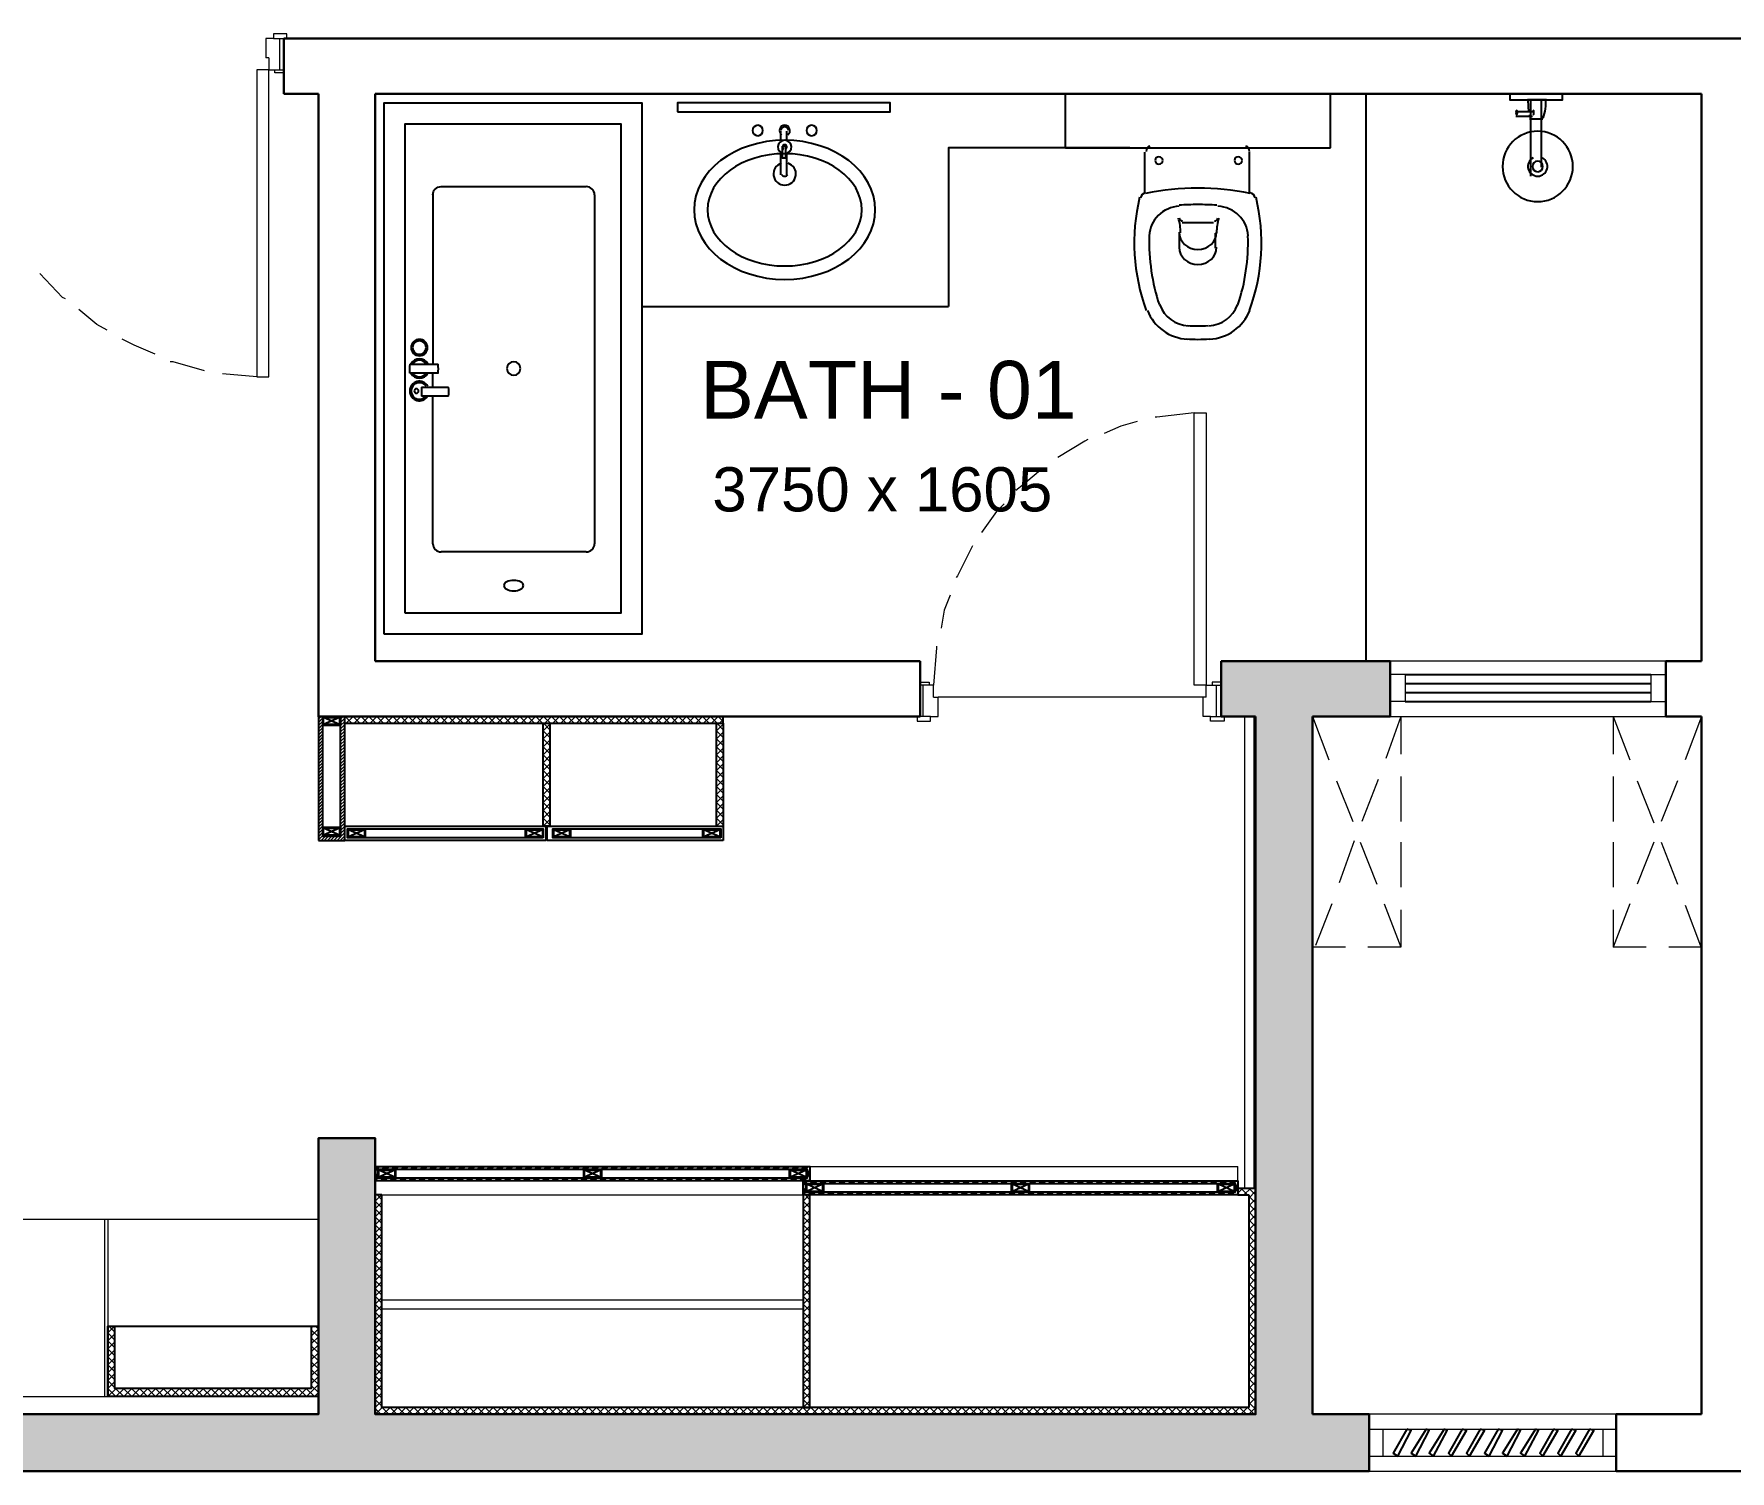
# Model space of a CAD drawing. Header units: millimetres. Extents: x 75500 to 345360, y -224327 to 19532.
# Drawn here: x 125078 to 129874, y -30590 to -26527 of the extents above; entities that cross this region are included whole.
import ezdxf

# ---------------------------------------------------------------- set-up
doc = ezdxf.new("R2010")
doc.units = ezdxf.units.MM
doc.header["$LTSCALE"] = 0.01
doc.layers.add('A- Ele 4', color=250, linetype='Continuous', lineweight=15, true_color=0x333333)
for name, color, linetype, lineweight in [('A- Windows', 150, 'Continuous', 9), ('A-WALL', 7, 'Continuous', 30), ('Cut', 1, 'Continuous', 25), ('ele 0.1', 252, 'Continuous', 13), ('funiture', 11, 'Continuous', 5), ('furniture section', 7, 'Continuous', 25), ('hatch', 251, 'Continuous', 0)]:
    doc.layers.add(name, color=color, linetype=linetype, lineweight=lineweight)
doc.styles.add('Arial$001H0', font='arial.ttf')

# ---------------------------------------------------------------- blocks, each defined once
blk = doc.blocks.new('taps')
at = {"layer": 'A- Ele 4', "lineweight": 25}
for p, q in [((964499.4, -143652.2), (964499.4, -143652.2)), ((964503.6, -143652.2), (964503.6, -143652.2)), ((964474, -143680.4), (964554.4, -143680.4)), ((964554.4, -143705.8), (964474, -143705.8)), ((964539.6, -143745.3), (964539.6, -143707.2)), ((964507.8, -143745.3), (964584, -143745.3)), ((964584, -143770.7), (964507.8, -143770.7))]:
    blk.add_line(p, q, dxfattribs=at)
for points in [[(964501.5, -143609.9), (964488.6, -143609.9), (964478.2, -143620.3), (964478.2, -143633.2)], [(964501.5, -143614.1), (964491, -143614.1), (964482.4, -143622.7), (964482.4, -143633.2)], [(964524.8, -143633.2), (964524.8, -143620.3), (964514.3, -143609.9), (964501.5, -143609.9)], [(964520.5, -143633.2), (964520.5, -143622.7), (964512, -143614.1), (964501.5, -143614.1)], [(964501.5, -143664.9), (964491.5, -143664.9), (964482.3, -143670.3), (964477.4, -143679.1)], [(964478.2, -143633.2), (964478.2, -143646), (964488.6, -143656.5), (964501.5, -143656.5)], [(964501.5, -143669.2), (964493.8, -143669.2), (964486.6, -143672.9), (964482.3, -143679.3)], [(964482.4, -143633.2), (964482.4, -143643.7), (964491, -143652.2), (964501.5, -143652.2)], [(964501.5, -143656.5), (964514.3, -143656.5), (964524.8, -143646), (964524.8, -143633.2)], [(964501.5, -143652.2), (964512, -143652.2), (964520.5, -143643.7), (964520.5, -143633.2)], [(964525.5, -143679.1), (964520.7, -143670.3), (964511.5, -143664.9), (964501.5, -143664.9)], [(964520.7, -143679.3), (964516.3, -143672.9), (964509.2, -143669.2), (964501.5, -143669.2)], [(964474, -143680.4), (964472.9, -143688.8), (964472.9, -143697.4), (964473.9, -143705.8)], [(964477.4, -143705.8), (964482.3, -143714.5), (964491.5, -143719.9), (964501.5, -143719.9)], [(964482.3, -143705.6), (964486.6, -143711.9), (964493.8, -143715.7), (964501.5, -143715.7)], [(964525.5, -143742.6), (964519.4, -143731.6), (964506.7, -143726.1), (964494.6, -143729.3)], [(964501.5, -143715.7), (964509.2, -143715.7), (964516.3, -143711.9), (964520.7, -143705.6)], [(964501.5, -143719.9), (964511.5, -143719.9), (964520.7, -143714.5), (964525.5, -143705.8)], [(964554.4, -143706), (964555.5, -143697.5), (964555.5, -143688.9), (964554.4, -143680.4)], [(964494.6, -143729.3), (964482.4, -143732.4), (964474, -143743.4), (964474, -143755.9)], [(964474, -143755.9), (964474, -143768.5), (964482.4, -143779.4), (964494.6, -143782.6)], [(964494.6, -143733.7), (964484.8, -143736.7), (964478.2, -143745.7), (964478.2, -143755.9)], [(964478.2, -143755.9), (964478.2, -143766.1), (964484.8, -143775.1), (964494.6, -143778.2)], [(964493, -143749.6), (964489.5, -143749.6), (964486.7, -143752.4), (964486.7, -143755.9)], [(964486.7, -143755.9), (964486.7, -143759.4), (964489.5, -143762.3), (964493, -143762.3)], [(964499.4, -143755.9), (964499.4, -143752.4), (964496.5, -143749.6), (964493, -143749.6)], [(964493, -143762.3), (964496.5, -143762.3), (964499.4, -143759.4), (964499.4, -143755.9)], [(964520.7, -143742.7), (964514.9, -143734.3), (964504.3, -143730.7), (964494.6, -143733.7)], [(964494.6, -143782.6), (964506.2, -143785.6), (964518.3, -143780.7), (964524.7, -143770.7)], [(964494.6, -143778.2), (964503.7, -143781), (964513.5, -143778), (964519.4, -143770.7)], [(964507.8, -143745.3), (964506.7, -143753.8), (964506.7, -143762.3), (964507.8, -143770.7)], [(964584, -143771), (964585.1, -143762.5), (964585.1, -143753.8), (964584, -143745.3)]]:
    blk.add_open_spline(points, degree=3, dxfattribs=at)
blk = doc.blocks.new('e ge')
at = {"layer": 'A- Ele 4', "lineweight": 25}
for p, q in [((64637.1, 15752.5), (64637.1, 15904.9)), ((65386.3, 15752.5), (65386.3, 15904.9)), ((65487.9, 14300.7), (65487.9, 15904.9)), ((65991.6, 15888), (65945, 15888)), ((65953.5, 15672.1), (65953.5, 15888)), ((65983.1, 15697.5), (65983.1, 15888)), ((65957.7, 15854.1), (65911.2, 15854.1)), ((65911.2, 15841.4), (65957.7, 15841.4)), ((65987.4, 15833), (65949.3, 15833)), ((63832.9, 15773.7), (63832.9, 15799.1)), ((63849.8, 15773.7), (63849.8, 15799.1)), ((63832.9, 15676.3), (63832.9, 15735.6)), ((63849.8, 15676.3), (63849.8, 15735.6)), ((64637.1, 15752.5), (65386.3, 15752.5)), ((64861.5, 15625.6), (64861.5, 15739.8)), ((64874.2, 15752.5), (65145.1, 15752.5)), ((65157.7, 15625.6), (65157.7, 15739.8)), ((62872.1, 15642.5), (63282.6, 15642.5)), ((62848.8, 15620.2), (62848.8, 15138.8)), ((63305.9, 15619.2), (63305.9, 14633)), ((64967.3, 15540.9), (65056.2, 15540.9)), ((64958.8, 15511.3), (64958.8, 15468.9)), ((65060.4, 15511.3), (65060.4, 15468.9)), ((63439.3, 15303.9), (64307, 15303.9)), ((62848.8, 14633), (62848.8, 15049.9)), ((63282.6, 14609.7), (62872.1, 14609.7))]:
    blk.add_line(p, q, dxfattribs=at)
for points in [[(62711.2, 14376.9), (62711.2, 15879.5), (63439.3, 15879.5), (63439.3, 14376.9)], [(63540.8, 15854.1), (64141.9, 15854.1), (64141.9, 15879.5), (63540.8, 15879.5)], [(66042.4, 15904.9), (65894.2, 15904.9), (65894.2, 15888), (66042.4, 15888)], [(62770.5, 14436.1), (62770.5, 15820.3), (63380, 15820.3), (63380, 14436.1)], [(63837.1, 15756.8), (63845.6, 15756.8), (63845.6, 15722.9), (63837.1, 15722.9)]]:
    blk.add_lwpolyline(points, close=True, dxfattribs=at)
for points in [[(64819.1, 15752.5), (64307, 15752.5), (64307, 15303.9)], [(63079.5, 14529.3), (63079.5, 14529.3), (63075.2, 14529.3), (63075.2, 14529.3)]]:
    blk.add_lwpolyline(points, dxfattribs=at)
for points in [[(65945.3, 15890.6), (65944.6, 15879.8), (65945.2, 15868.9), (65947, 15858.2)], [(65988.3, 15836), (65994.2, 15853.5), (65996.7, 15872.1), (65995.6, 15890.6)], [(65913.3, 15858.4), (65912.1, 15858.4), (65911.2, 15855.5), (65911.2, 15852)], [(65911.2, 15852), (65911.2, 15848.5), (65912.1, 15845.7), (65913.3, 15845.7)], [(65915.4, 15852), (65915.4, 15855.5), (65914.5, 15858.4), (65913.3, 15858.4)], [(65913.3, 15845.7), (65914.5, 15845.7), (65915.4, 15848.5), (65915.4, 15852)], [(65949.5, 15846.3), (65950.4, 15842.8), (65951.4, 15839.4), (65952.6, 15836)], [(65962, 15852), (65962, 15855.5), (65961, 15858.4), (65959.9, 15858.4)], [(65959.9, 15845.7), (65961, 15845.7), (65962, 15848.5), (65962, 15852)], [(63767.3, 15816), (63759.1, 15816), (63752.5, 15809.4), (63752.5, 15801.2)], [(63752.5, 15801.2), (63752.5, 15793), (63759.1, 15786.4), (63767.3, 15786.4)], [(63782.1, 15801.2), (63782.1, 15809.4), (63775.5, 15816), (63767.3, 15816)], [(63767.3, 15786.4), (63775.5, 15786.4), (63782.1, 15793), (63782.1, 15801.2)], [(63829.4, 15805.9), (63827.4, 15799.8), (63829.5, 15793.2), (63834.6, 15789.4)], [(63843.5, 15816), (63837.1, 15816), (63831.4, 15811.9), (63829.4, 15805.9)], [(63843.5, 15811.8), (63837.6, 15811.8), (63832.9, 15807.1), (63832.9, 15801.2)], [(63857.5, 15805.9), (63855.5, 15811.9), (63849.9, 15816), (63843.5, 15816)], [(63854.1, 15801.2), (63854.1, 15807.1), (63849.3, 15811.8), (63843.5, 15811.8)], [(63852.4, 15789.4), (63857.5, 15793.2), (63859.6, 15799.8), (63857.5, 15805.9)], [(63919.7, 15816), (63911.5, 15816), (63904.9, 15809.4), (63904.9, 15801.2)], [(63904.9, 15801.2), (63904.9, 15793), (63911.5, 15786.4), (63919.7, 15786.4)], [(63934.5, 15801.2), (63934.5, 15809.4), (63927.9, 15816), (63919.7, 15816)], [(63919.7, 15786.4), (63927.9, 15786.4), (63934.5, 15793), (63934.5, 15801.2)], [(65972.6, 15799.1), (65917.6, 15799.1), (65873.1, 15754.6), (65873.1, 15699.6)], [(66072, 15699.6), (66072, 15754.6), (66027.5, 15799.1), (65972.6, 15799.1)], [(63843.5, 15773.7), (63702.1, 15773.7), (63587.4, 15685.6), (63587.4, 15576.9)], [(63843.5, 15735.6), (63723.1, 15735.6), (63625.5, 15664.5), (63625.5, 15576.9)], [(63824.5, 15755.9), (63823.8, 15745.9), (63831, 15737.1), (63841, 15735.8)], [(63843.5, 15773.7), (63833.4, 15773.7), (63825.1, 15765.9), (63824.5, 15755.9)], [(63837.2, 15755.7), (63836.7, 15752.6), (63838.5, 15749.7), (63841.4, 15748.6)], [(63843.5, 15761), (63840.4, 15761), (63837.7, 15758.8), (63837.2, 15755.7)], [(64099.6, 15576.9), (64099.6, 15685.6), (63984.9, 15773.7), (63843.5, 15773.7)], [(63862.5, 15755.9), (63861.8, 15765.9), (63853.5, 15773.7), (63843.5, 15773.7)], [(63849.7, 15755.7), (63849.2, 15758.8), (63846.6, 15761), (63843.5, 15761)], [(64061.5, 15576.9), (64061.5, 15664.5), (63963.9, 15735.6), (63843.5, 15735.6)], [(63845.6, 15748.6), (63848.5, 15749.7), (63850.3, 15752.6), (63849.7, 15755.7)], [(63846, 15735.8), (63855.9, 15737.1), (63863.1, 15745.9), (63862.5, 15755.9)], [(64876.3, 15756.8), (64870.4, 15756.8), (64865.7, 15750.1), (64865.7, 15742)], [(65157.7, 15742), (65157.7, 15750.1), (65153, 15756.8), (65147.2, 15756.8)], [(63834, 15708.7), (63819, 15704), (63809.7, 15689.1), (63812.1, 15673.6)], [(63874.9, 15673.6), (63877.2, 15689.1), (63868, 15704), (63853, 15708.7)], [(64901.7, 15727.1), (64895.8, 15727.1), (64891.1, 15722.4), (64891.1, 15716.6)], [(64891.1, 15716.6), (64891.1, 15710.7), (64895.8, 15706), (64901.7, 15706)], [(64912.2, 15716.6), (64912.2, 15722.4), (64907.5, 15727.1), (64901.7, 15727.1)], [(64901.7, 15706), (64907.5, 15706), (64912.2, 15710.7), (64912.2, 15716.6)], [(65126, 15727.1), (65120.2, 15727.1), (65115.4, 15722.4), (65115.4, 15716.6)], [(65115.4, 15716.6), (65115.4, 15710.7), (65120.2, 15706), (65126, 15706)], [(65136.6, 15716.6), (65136.6, 15722.4), (65131.8, 15727.1), (65126, 15727.1)], [(65126, 15706), (65131.8, 15706), (65136.6, 15710.7), (65136.6, 15716.6)], [(65873.1, 15699.6), (65873.1, 15644.7), (65917.6, 15600.2), (65972.6, 15600.2)], [(65959.3, 15723.7), (65948.3, 15717.7), (65942.8, 15704.9), (65945.9, 15692.8)], [(65945.9, 15692.8), (65949, 15680.6), (65960, 15672.1), (65972.6, 15672.1)], [(65972.6, 15714.4), (65964.4, 15714.4), (65957.7, 15707.8), (65957.7, 15699.6)], [(65957.7, 15699.6), (65957.7, 15691.4), (65964.4, 15684.8), (65972.6, 15684.8)], [(65987.4, 15699.6), (65987.4, 15707.8), (65980.7, 15714.4), (65972.6, 15714.4)], [(65972.6, 15684.8), (65980.7, 15684.8), (65987.4, 15691.4), (65987.4, 15699.6)], [(65972.6, 15600.2), (66027.5, 15600.2), (66072, 15644.7), (66072, 15699.6)], [(65972.6, 15672.1), (65985.1, 15672.1), (65996.1, 15680.6), (65999.2, 15692.8)], [(65999.2, 15692.8), (66002.3, 15704.9), (65996.8, 15717.7), (65985.8, 15723.7)], [(62848.8, 15619.2), (62848.8, 15632.1), (62859.2, 15642.5), (62872.1, 15642.5)], [(63305.9, 15619.2), (63305.9, 15632.1), (63295.5, 15642.5), (63282.6, 15642.5)], [(63812.1, 15673.6), (63814.5, 15658.2), (63827.8, 15646.7), (63843.5, 15646.7)], [(63834.6, 15676.9), (63836.6, 15673.9), (63839.9, 15672.1), (63843.5, 15672.1)], [(63843.5, 15672.1), (63847, 15672.1), (63850.4, 15673.9), (63852.3, 15676.9)], [(63843.5, 15646.7), (63859.2, 15646.7), (63872.5, 15658.2), (63874.9, 15673.6)], [(65159.6, 15623.3), (65062, 15643.2), (64961.4, 15643.2), (64863.9, 15623.3)], [(64847, 15612.3), (64821.6, 15506.2), (64828.2, 15394.9), (64866, 15292.5)], [(64864, 15625.2), (64856.7, 15623.7), (64851, 15618.1), (64849.3, 15610.9)], [(64959.1, 15587.3), (64912.5, 15584.3), (64875.8, 15548.2), (64874.2, 15503.7)], [(65011.7, 15591.7), (64993.9, 15591.7), (64976.2, 15591.1), (64958.4, 15589.9)], [(65065, 15589.9), (65047.3, 15591.1), (65029.5, 15591.7), (65011.7, 15591.7)], [(65153.5, 15503.7), (65151.8, 15548.2), (65115.2, 15584.3), (65068.6, 15587.3)], [(65157.4, 15292.5), (65195.2, 15394.9), (65201.8, 15506.2), (65176.4, 15612.3)], [(65174.2, 15610.9), (65172.4, 15618.1), (65166.7, 15623.7), (65159.4, 15625.2)], [(63587.4, 15576.9), (63587.4, 15468.2), (63702.1, 15380.1), (63843.5, 15380.1)], [(63625.5, 15576.9), (63625.5, 15489.2), (63723.1, 15418.1), (63843.5, 15418.1)], [(63843.5, 15380.1), (63984.9, 15380.1), (64099.6, 15468.2), (64099.6, 15576.9)], [(63843.5, 15418.1), (63963.9, 15418.1), (64061.5, 15489.2), (64061.5, 15576.9)], [(64963, 15512.2), (64962.7, 15526.1), (64960.6, 15539.9), (64956.8, 15553.3)], [(64959, 15553.6), (64960, 15548.9), (64963.9, 15545.5), (64968.7, 15545.2)], [(65059, 15545.2), (65063.7, 15545.5), (65067.7, 15548.9), (65068.6, 15553.6)], [(65070.9, 15553.3), (65067, 15539.9), (65064.9, 15526.1), (65064.7, 15512.2)], [(64874.5, 15503), (64872.2, 15436.9), (64881.8, 15370.9), (64902.8, 15308.2)], [(64958.8, 15513.4), (64958.8, 15486.5), (64982.5, 15464.7), (65011.7, 15464.7)], [(65011.7, 15464.7), (65040.9, 15464.7), (65064.6, 15486.5), (65064.6, 15513.4)], [(65124.9, 15308.2), (65145.9, 15370.9), (65155.5, 15436.9), (65153.2, 15503)], [(64958.8, 15471.1), (64958.8, 15444.2), (64982.5, 15422.4), (65011.7, 15422.4)], [(65011.7, 15422.4), (65040.9, 15422.4), (65064.6, 15444.2), (65064.6, 15471.1)], [(64904.3, 15308), (64916.1, 15274.4), (64948.1, 15251.1), (64985.2, 15249)], [(65042.4, 15249), (65079.5, 15251.1), (65111.6, 15274.4), (65123.4, 15308)], [(64869.4, 15292.4), (64887.2, 15245.9), (64931.6, 15214), (64982.7, 15211)], [(65044.9, 15211), (65096, 15214), (65140.5, 15245.9), (65158.2, 15292.4)], [(64979.6, 15211.7), (64990.3, 15211.1), (65001, 15210.7), (65011.7, 15210.7)], [(64982.9, 15249.7), (64992.5, 15249.1), (65002.1, 15248.8), (65011.7, 15248.8)], [(65011.7, 15248.8), (65021.3, 15248.8), (65030.9, 15249.1), (65040.5, 15249.7)], [(65011.7, 15210.7), (65022.4, 15210.7), (65033.2, 15211.1), (65043.9, 15211.7)], [(63077.4, 15147.3), (63066.8, 15147.3), (63058.3, 15138.7), (63058.3, 15128.2)], [(63058.3, 15128.2), (63058.3, 15117.7), (63066.8, 15109.2), (63077.4, 15109.2)], [(63096.4, 15128.2), (63096.4, 15138.7), (63087.9, 15147.3), (63077.4, 15147.3)], [(63077.4, 15109.2), (63087.9, 15109.2), (63096.4, 15117.7), (63096.4, 15128.2)], [(62848.8, 14633), (62848.8, 14620.1), (62859.2, 14609.7), (62872.1, 14609.7)], [(63282.6, 14609.7), (63295.5, 14609.7), (63305.9, 14620.1), (63305.9, 14633)], [(63077.4, 14529.3), (63062.2, 14529.3), (63049.8, 14522.6), (63049.8, 14514.5)], [(63049.8, 14514.5), (63049.8, 14506.3), (63062.2, 14499.6), (63077.4, 14499.6)], [(63104.9, 14514.5), (63104.9, 14522.6), (63092.5, 14529.3), (63077.4, 14529.3)], [(63077.4, 14499.6), (63092.5, 14499.6), (63104.9, 14506.3), (63104.9, 14514.5)]]:
    blk.add_open_spline(points, degree=3, dxfattribs=at)
at = {"layer": 'A- Ele 4'}
blk.add_blockref('taps', (-901690.8, 158820.6), dxfattribs=at)
blk = doc.blocks.new('ASDFGBwrg')
at = {"layer": 'Cut'}
h = blk.add_hatch(color=256, dxfattribs=at)
h.dxf.hatch_style = 1
h.paths.add_polyline_path([(87923.9, 2882.8), (87923.9, 2857.8), (87973.9, 2857.8), (87973.9, 2882.8)])
h.paths.add_polyline_path([(87926.4, 2880.3), (87926.4, 2860.3), (87971.4, 2860.3), (87971.4, 2880.3)], flags=16)
for p, q in [((87926.4, 2880.3), (87971.4, 2860.3)), ((87926.4, 2860.3), (87971.4, 2880.3))]:
    blk.add_line(p, q, dxfattribs=at)
for points in [[(87923.9, 2882.8), (87973.9, 2882.8), (87973.9, 2857.8), (87923.9, 2857.8)], [(87926.4, 2880.3), (87971.4, 2880.3), (87971.4, 2860.3), (87926.4, 2860.3)]]:
    blk.add_lwpolyline(points, close=True, dxfattribs=at)

msp = doc.modelspace()

# ---------------------------------------------------------------- hatches: boundary and pattern name
at = {"layer": 'hatch', "transparency": 33554559}
h = msp.add_hatch(color=256, dxfattribs=at)
h.dxf.hatch_style = 1
h.paths.add_polyline_path([(120993.3, -29629.4), (121154.1, -29629.4), (121154.1, -30429.4), (125882.1, -30429.4), (125882.1, -29649.4), (126043, -29649.4), (126043, -30408.3), (126043, -30429.4), (126944.5, -30429.4), (127634.5, -30429.4), (127841.9, -30429.4), (128531.8, -30429.4), (128531.8, -30408.3), (128531.8, -29829.4), (128531.8, -29829.4), (128531.8, -28457), (128442.9, -28457), (128434.5, -28457), (128434.5, -28368.1), (128434.5, -28359.6), (128434.5, -28300.4), (128912.8, -28300.4), (128912.8, -28338.4), (128912.8, -28414.6), (128912.8, -28457), (128692.7, -28457), (128692.7, -30429.4), (128853.5, -30429.4), (128853.5, -30590.3), (120993.3, -30590.3)])
at = {"layer": 'hatch'}
h = msp.add_hatch(dxfattribs=at)
h.set_pattern_fill('ANSI31', color=256, scale=2, angle=180)
h.set_pattern_definition([(225, (125957.1125, -28434.504), (4.49013, -4.49013), [])])
h.paths.add_polyline_path([(125957.1, -28807), (125882.1, -28807), (125882.1, -28457), (125894.1, -28457), (125894.1, -28795), (125945.1, -28795), (125945.1, -28457), (125957.1, -28457)])
h = msp.add_hatch(dxfattribs=at)
h.set_pattern_fill('ANSI37', color=256, scale=5, angle=180)
h.set_pattern_definition([(225, (127574.178, -28456.965), (11.22532, -11.22532), []), (315, (127574.178, -28456.965), (11.22532, 11.22532), [])])
h.paths.add_polyline_path([(126536.2, -28476), (126517.2, -28476), (125957.1, -28476), (125957.1, -28457), (127027.1, -28457), (127027.1, -28476)])
h = msp.add_hatch(dxfattribs=at)
h.set_pattern_fill('ANSI37', color=256, scale=5, angle=180)
h.set_pattern_definition([(225, (126517.613, -28766.965), (11.2253, -11.2253), []), (315, (126517.613, -28766.965), (11.2253, 11.2253), [])])
h.paths.add_polyline_path([(126525.6, -28767), (126528.6, -28767), (126536.6, -28767), (126536.6, -28476), (126517.6, -28476), (126517.6, -28767)])
h = msp.add_hatch(dxfattribs=at)
h.set_pattern_fill('ANSI37', color=256, scale=5, angle=180)
h.set_pattern_definition([(225, (127008.113, -28766.965), (11.2253, -11.2253), []), (315, (127008.113, -28766.965), (11.2253, 11.2253), [])])
h.paths.add_polyline_path([(127008.1, -28767), (127027.1, -28767), (127027.1, -28476), (127008.1, -28476)])
h = msp.add_hatch(dxfattribs=at)
h.set_pattern_fill('ANSI34', color=256, angle=180)
h.set_pattern_definition([(225, (126042.957, -29769.427), (13.47038, -13.47038), []), (225, (126038.467, -29769.427), (13.47038, -13.47038), []), (225, (126033.977, -29769.427), (13.47038, -13.47038), []), (225, (126029.487, -29769.427), (13.47038, -13.47038), [])])
h.paths.add_polyline_path([(126043, -29769.4), (126043, -29729.4), (127271.9, -29729.4), (127271.9, -29750.4), (127271.9, -29769.4), (126062, -29769.4)])
h.paths.add_polyline_path([(126050.5, -29736.9), (126050.5, -29761.9), (126100.5, -29761.9), (126632.4, -29761.9), (126682.4, -29761.9), (127214.4, -29761.9), (127264.4, -29761.9), (127264.4, -29736.9), (127214.4, -29736.9), (126682.4, -29736.9), (126632.4, -29736.9), (126100.5, -29736.9)], flags=16)
h.paths.add_polyline_path([(126053, -29739.4), (126053, -29759.4), (126098, -29759.4), (126098, -29739.4)], flags=0)
h.paths.add_polyline_path([(126634.9, -29739.4), (126634.9, -29759.4), (126679.9, -29759.4), (126679.9, -29739.4)], flags=0)
h.paths.add_polyline_path([(127216.9, -29739.4), (127216.9, -29759.4), (127261.9, -29759.4), (127261.9, -29739.4)], flags=0)
h.paths.add_polyline_path([(127216.9, -29739.4), (127261.9, -29739.4), (127239.4, -29749.4)], flags=0)
h.paths.add_polyline_path([(127216.9, -29759.4), (127239.4, -29749.4), (127261.9, -29759.4)], flags=0)
h.paths.add_polyline_path([(127239.4, -29749.4), (127261.9, -29739.4), (127261.9, -29759.4)], flags=0)
h = msp.add_hatch(dxfattribs=at)
h.set_pattern_fill('ANSI34', color=256, angle=180)
h.set_pattern_definition([(225, (127252.885, -29809.427), (13.47038, -13.47038), []), (225, (127248.395, -29809.427), (13.47038, -13.47038), []), (225, (127243.905, -29809.427), (13.47038, -13.47038), []), (225, (127239.415, -29809.427), (13.47038, -13.47038), [])])
h.paths.add_polyline_path([(127252.9, -29809.4), (127252.9, -29769.4), (128481.8, -29769.4), (128481.8, -29790.4), (128481.8, -29809.4), (127271.9, -29809.4)])
h.paths.add_polyline_path([(127260.4, -29776.9), (127260.4, -29801.9), (127310.4, -29801.9), (127842.3, -29801.9), (127892.3, -29801.9), (128424.3, -29801.9), (128474.3, -29801.9), (128474.3, -29776.9), (128424.3, -29776.9), (127892.3, -29776.9), (127842.3, -29776.9), (127310.4, -29776.9)], flags=16)
h.paths.add_polyline_path([(127262.9, -29779.4), (127262.9, -29799.4), (127307.9, -29799.4), (127307.9, -29779.4)], flags=0)
h.paths.add_polyline_path([(127844.8, -29779.4), (127844.8, -29799.4), (127889.8, -29799.4), (127889.8, -29779.4)], flags=0)
h.paths.add_polyline_path([(128426.8, -29779.4), (128426.8, -29799.4), (128471.8, -29799.4), (128471.8, -29779.4)], flags=0)
h.paths.add_polyline_path([(128426.8, -29779.4), (128471.8, -29779.4), (128449.3, -29789.4)], flags=0)
h.paths.add_polyline_path([(128426.8, -29799.4), (128449.3, -29789.4), (128471.8, -29799.4)], flags=0)
h.paths.add_polyline_path([(128449.3, -29789.4), (128471.8, -29779.4), (128471.8, -29799.4)], flags=0)
h = msp.add_hatch(dxfattribs=at)
h.set_pattern_fill('ANSI37', color=256, scale=5, angle=180)
h.set_pattern_definition([(225, (126042.957, -30410.427), (11.2253, -11.2253), []), (315, (126042.957, -30410.427), (11.2253, 11.2253), [])])
h.paths.add_polyline_path([(126062, -30410.4), (126062, -30132.4), (126062, -30107.4), (126062, -29809.4), (126043, -29809.4), (126043, -30410.4)])
h = msp.add_hatch(dxfattribs=at)
h.set_pattern_fill('ANSI37', color=256, scale=5, angle=180)
h.set_pattern_definition([(225, (127252.885, -30410.427), (11.2253, -11.2253), []), (315, (127252.885, -30410.427), (11.2253, 11.2253), [])])
h.paths.add_polyline_path([(127252.9, -29809.4), (127252.9, -30410.4), (127271.9, -30410.4), (127271.9, -29809.4)])
h = msp.add_hatch(dxfattribs=at)
h.set_pattern_fill('ANSI37', color=256, scale=5, angle=180)
h.set_pattern_definition([(225, (128481.814, -30410.427), (11.2253, -11.2253), []), (315, (128481.814, -30410.427), (11.2253, 11.2253), [])])
h.paths.add_polyline_path([(128531.8, -30410.4), (128531.8, -29790.4), (128526.8, -29790.4), (128501.8, -29790.4), (128481.8, -29790.4), (128481.8, -29809.4), (128512.8, -29809.4), (128512.8, -30410.4)])
h = msp.add_hatch(dxfattribs=at)
h.set_pattern_fill('ANSI37', color=256, scale=5, angle=180)
h.set_pattern_definition([(225, (125287.113, -30379.427), (11.22532, -11.22532), []), (315, (125287.113, -30379.427), (11.22532, 11.22532), [])])
h.paths.add_polyline_path([(125287.1, -30379.4), (125287.1, -30180.4), (125306.1, -30180.4), (125306.1, -30355.4), (125863.1, -30355.4), (125863.1, -30180.4), (125882.1, -30180.4), (125882.1, -30379.4)])
h = msp.add_hatch(dxfattribs=at)
h.set_pattern_fill('ANSI37', color=256, scale=5, angle=180)
h.set_pattern_definition([(225, (128531.814, -30410.427), (11.22532, -11.22532), []), (315, (128531.814, -30410.427), (11.22532, 11.22532), [])])
h.paths.add_polyline_path([(126043, -30410.4), (126043, -30429.4), (128531.8, -30429.4), (128531.8, -30410.4)])

# ---------------------------------------------------------------- linework, layer by layer
at = {"color": 7, "linetype": 'Continuous', "lineweight": 5}
for p, q in [((125734, -26539.5), (125734, -26594.6)), ((125755.1, -26539.5), (125734, -26539.5)), ((125772.1, -26539.5), (125772.1, -26628.4)), ((125742.4, -26594.6), (125734, -26594.6)), ((125742.4, -26594.6), (125742.4, -26628.4)), ((125742.4, -26628.4), (125772.1, -26628.4)), ((127592.1, -28457), (127592.1, -28368.1)), ((127621.8, -28368.1), (127592.1, -28368.1)), ((127621.8, -28401.9), (127621.8, -28368.1)), ((128392.1, -28401.9), (128392.1, -28368.1)), ((128392.1, -28368.1), (128421.8, -28368.1)), ((128421.8, -28457), (128421.8, -28368.1)), ((127621.8, -28401.9), (127634.5, -28401.9)), ((127634.5, -28457), (127634.5, -28401.9)), ((128383.7, -28457), (128383.7, -28401.9)), ((128392.1, -28401.9), (128383.7, -28401.9)), ((127613.3, -28457), (127634.5, -28457)), ((128404.8, -28457), (128383.7, -28457))]:
    msp.add_line(p, q, dxfattribs=at)
at = {"color": 8, "linetype": 'Continuous', "lineweight": 5}
for p, q in [((125708.6, -27496.1), (125611.2, -27487.7)), ((129691.6, -28300.4), (128912.8, -28300.4)), ((128383.7, -28401.9), (127634.5, -28401.9)), ((128692.7, -28457), (128739.2, -28579.7)), ((128942.4, -28457), (128900.1, -28575.5)), ((128912.8, -28457), (129691.6, -28457)), ((128942.4, -28457), (128942.4, -28562.8)), ((129543.4, -28457), (129590, -28579.7)), ((129543.4, -28457), (129543.4, -28562.8)), ((129793.2, -28457), (129746.6, -28579.7)), ((128942.4, -28626.3), (128942.4, -28753.3)), ((129543.4, -28626.3), (129543.4, -28753.3)), ((128760.4, -28639), (128806.9, -28753.3)), ((128878.9, -28634.7), (128832.3, -28753.3)), ((129611.2, -28639), (129657.7, -28757.5)), ((129725.4, -28639), (129678.9, -28753.3)), ((128811.2, -28808.3), (128768.8, -28926.8)), ((128828.1, -28812.5), (128874.7, -28931)), ((128942.4, -28812.5), (128942.4, -28939.5)), ((129543.4, -28812.5), (129543.4, -28939.5)), ((129657.7, -28812.5), (129611.2, -28931)), ((129678.9, -28812.5), (129725.4, -28931)), ((128747.7, -28986.1), (128701.1, -29104.6)), ((128895.8, -28986.1), (128942.4, -29108.8)), ((128942.4, -29003), (128942.4, -29108.8)), ((129590, -28986.1), (129543.4, -29108.8)), ((129543.4, -29003), (129543.4, -29108.8)), ((129746.6, -28990.3), (129793.2, -29113)), ((128785.8, -29108.8), (128692.7, -29108.8)), ((128942.4, -29108.8), (128849.3, -29108.8)), ((129636.6, -29108.8), (129543.4, -29108.8)), ((129793.2, -29108.8), (129700.1, -29108.8)), ((129551.9, -30429.4), (128853.5, -30429.4)), ((128853.5, -30590.3), (129551.9, -30590.3))]:
    msp.add_line(p, q, dxfattribs=at)
at = {"color": 7, "linetype": 'Continuous', "lineweight": 18}
for p, q in [((128955.1, -28338.4), (128912.8, -28338.4)), ((128955.1, -28338.4), (128955.1, -28414.6)), ((129649.3, -28338.4), (129649.3, -28414.6)), ((129649.3, -28338.4), (129691.6, -28338.4)), ((128955.1, -28414.6), (128912.8, -28414.6)), ((129649.3, -28414.6), (129691.6, -28414.6)), ((128853.5, -30471.8), (129551.9, -30471.8)), ((128891.6, -30471.8), (128891.6, -30547.9)), ((129513.8, -30471.8), (129513.8, -30547.9)), ((128853.5, -30547.9), (129551.9, -30547.9))]:
    msp.add_line(p, q, dxfattribs=at)
at = {"color": 7, "linetype": 'Continuous', "lineweight": 5}
for points in [[(125793.2, -26539.5), (125793.2, -26526.8), (125755.1, -26526.8), (125755.1, -26539.5)], [(125708.6, -26628.4), (125708.6, -27496.1), (125742.4, -27496.1), (125742.4, -26628.4)], [(128358.3, -28368.1), (128358.3, -27597.7), (128392.1, -27597.7), (128392.1, -28368.1)], [(127575.2, -28457), (127575.2, -28469.7), (127613.3, -28469.7), (127613.3, -28457)], [(128442.9, -28457), (128442.9, -28469.7), (128404.8, -28469.7), (128404.8, -28457)]]:
    msp.add_lwpolyline(points, close=True, dxfattribs=at)
for points in [[(125772.1, -26628.4), (125784.8, -26628.4), (125784.8, -26636.9), (125759.4, -26636.9), (125759.4, -26628.4)], [(127592.1, -28368.1), (127583.7, -28368.1), (127583.7, -28359.6), (127609.1, -28359.6), (127609.1, -28368.1)], [(128421.8, -28368.1), (128434.5, -28368.1), (128434.5, -28359.6), (128409.1, -28359.6), (128409.1, -28368.1)]]:
    msp.add_lwpolyline(points, dxfattribs=at)
at = {"color": 8, "linetype": 'Continuous', "lineweight": 5}
for points in [[(125166.8, -27276), (125158.3, -27271.8), (125094.8, -27204.1)], [(125285.3, -27364.9), (125255.7, -27348), (125204.9, -27305.7)], [(125420.7, -27432.6), (125361.5, -27407.2), (125327.6, -27390.3)], [(125560.4, -27479.2), (125471.5, -27453.8), (125463.1, -27453.8)], [(128197.4, -27623.1), (128150.9, -27635.8), (128104.3, -27657)], [(128358.3, -27597.7), (128252.5, -27610.4), (128248.2, -27610.4)], [(128057.7, -27673.9), (128049.3, -27678.1), (127973.1, -27724.7)], [(127930.8, -27754.3), (127875.7, -27800.9), (127854.6, -27817.8)], [(127820.7, -27855.9), (127799.5, -27877.1), (127757.2, -27936.3)], [(127731.8, -27974.4), (127689.5, -28059.1), (127685.3, -28063.3)], [(127668.3, -28114.1), (127651.4, -28156.4), (127642.9, -28207.2)], [(127630.2, -28258), (127630.2, -28262.3), (127621.8, -28368.1)]]:
    msp.add_lwpolyline(points, dxfattribs=at)
at = {"layer": 'A- Ele 4'}
msp.add_lwpolyline([(125882.1, -29879.4), (124682.1, -29879.4), (124682.1, -30379.4), (125882.1, -30379.4)], close=True, dxfattribs=at)
at = {"layer": 'A- Windows', "lineweight": 25}
for p, q in [((128955.1, -28338.4), (129649.3, -28338.4)), ((128955.1, -28363.8), (129649.3, -28363.8)), ((128955.1, -28389.2), (129649.3, -28389.2)), ((128955.1, -28414.6), (129649.3, -28414.6))]:
    msp.add_line(p, q, dxfattribs=at)
for points in [[(128959.3, -30471.8), (128921.2, -30539.5), (128933.9, -30547.9), (128972, -30476)], [(129014.3, -30471.8), (128972, -30539.5), (128984.7, -30547.9), (129022.8, -30476)], [(129065.1, -30471.8), (129022.8, -30539.5), (129035.5, -30547.9), (129073.6, -30476)], [(129115.9, -30471.8), (129077.8, -30539.5), (129086.3, -30547.9), (129128.6, -30476)], [(129166.7, -30471.8), (129128.6, -30539.5), (129137.1, -30547.9), (129179.4, -30476)], [(129217.5, -30471.8), (129179.4, -30539.5), (129192.1, -30547.9), (129230.2, -30476)], [(129272.5, -30471.8), (129230.2, -30539.5), (129242.9, -30547.9), (129281, -30476)], [(129323.3, -30471.8), (129281, -30539.5), (129293.7, -30547.9), (129331.8, -30476)], [(129374.1, -30471.8), (129336, -30539.5), (129344.5, -30547.9), (129386.8, -30476)], [(129424.9, -30471.8), (129386.8, -30539.5), (129395.3, -30547.9), (129437.6, -30476)], [(129475.7, -30471.8), (129437.6, -30539.5), (129446.1, -30547.9), (129488.4, -30476)]]:
    msp.add_lwpolyline(points, close=True, dxfattribs=at)
at = {"layer": 'A-WALL'}
for p, q in [((125784.8, -26539.5), (130051.4, -26539.5)), ((125784.8, -26696.1), (125784.8, -26539.5)), ((125784.8, -26696.1), (125882.1, -26696.1)), ((126043, -26696.1), (129793.2, -26696.1)), ((126043, -28300.4), (126043, -26696.1)), ((129793.2, -28300.4), (129793.2, -26696.1)), ((126043, -28300.4), (127583.7, -28300.4)), ((127583.7, -28457), (127583.7, -28300.4)), ((128434.5, -28300.4), (128912.8, -28300.4)), ((128434.5, -28457), (128434.5, -28300.4)), ((128912.8, -28300.4), (128912.8, -28457)), ((129691.6, -28457), (129691.6, -28300.4)), ((129691.6, -28300.4), (129793.2, -28300.4)), ((128434.5, -28457), (128531.8, -28457)), ((128692.7, -30429.4), (128692.7, -28457)), ((128692.7, -28457), (128912.8, -28457)), ((129691.6, -28457), (129793.2, -28457)), ((129793.2, -30429.4), (129793.2, -28457)), ((128692.7, -30429.4), (128853.5, -30429.4)), ((128853.5, -30429.4), (128853.5, -30590.3)), ((129551.9, -30590.3), (129551.9, -30429.4)), ((129551.9, -30429.4), (129793.2, -30429.4)), ((120993.3, -30590.3), (128853.5, -30590.3)), ((129551.9, -30590.3), (130728.6, -30590.3))]:
    msp.add_line(p, q, dxfattribs=at)
for points in [[(125882.1, -26696.1), (125882.1, -28457), (126043, -28457), (126043, -28457), (127583.7, -28457)], [(128531.8, -28457), (128531.8, -30429.4), (126043, -30429.4), (126043, -29649.4), (125882.1, -29649.4), (125882.1, -30429.4), (121154.1, -30429.4)]]:
    msp.add_lwpolyline(points, dxfattribs=at)
at = {"layer": 'ele 0.1'}
for p, q in [((127271.9, -29729.4), (128481.8, -29729.4)), ((128481.8, -29769.4), (128481.8, -29729.4)), ((126043, -29809.4), (127252.9, -29809.4)), ((125277.1, -29879.4), (125277.1, -30379.4)), ((125287.1, -29879.4), (125287.1, -30379.4))]:
    msp.add_line(p, q, dxfattribs=at)
at = {"layer": 'ele 0.1', "ltscale": 10}
for p, q in [((127252.9, -30107.4), (126062, -30107.4)), ((127252.9, -30132.4), (126062, -30132.4))]:
    msp.add_line(p, q, dxfattribs=at)
at = {"layer": 'funiture'}
msp.add_lwpolyline([(128501.8, -28457), (128526.8, -28457), (128526.8, -29790.4), (128501.8, -29790.4)], close=True, dxfattribs=at)
at = {"layer": 'furniture section'}
for p, q in [((125882.1, -28457), (125882.1, -28807)), ((125894.1, -28457), (125894.1, -28795)), ((125945.1, -28795), (125945.1, -28457)), ((125957.1, -28807), (125957.1, -28457)), ((125957.1, -28457), (127027.1, -28457)), ((125957.1, -28476), (127027.1, -28476)), ((126517.6, -28476), (126536.6, -28476)), ((127008.1, -28767), (127008.1, -28476)), ((127027.1, -28476), (127027.1, -28457)), ((127027.1, -28476), (127027.1, -28767)), ((125882.1, -28807), (125957.1, -28807)), ((125894.1, -28795), (125945.1, -28795)), ((125882.1, -30429.4), (125882.1, -29649.4)), ((126043, -30429.4), (126043, -29729.4)), ((126043, -30429.4), (126043, -29809.4)), ((126062, -29809.4), (126043, -29809.4)), ((126062, -30410.4), (126062, -29809.4)), ((128481.8, -29790.4), (128531.8, -29790.4)), ((128481.8, -29809.4), (128512.8, -29809.4)), ((128512.8, -29809.4), (128512.8, -30410.4)), ((128531.8, -29790.4), (128531.8, -30429.4)), ((121363.6, -30429.4), (125882.1, -30429.4)), ((128531.8, -30429.4), (126043, -30429.4)), ((128512.8, -30410.4), (126062, -30410.4))]:
    msp.add_line(p, q, dxfattribs=at)
for points in [[(126517.6, -28476), (126536.6, -28476), (126536.6, -28767), (126517.6, -28767)], [(126525.6, -28807), (125957.1, -28807), (125957.1, -28767), (126525.6, -28767)], [(127027.1, -28807), (126528.6, -28807), (126528.6, -28767), (127027.1, -28767)], [(126518.1, -28799.5), (125964.6, -28799.5), (125964.6, -28774.5), (126518.1, -28774.5)], [(127019.6, -28799.5), (126545.2, -28799.5), (126545.2, -28774.5), (127019.6, -28774.5)], [(126043, -29769.4), (126043, -29729.4), (127271.9, -29729.4), (127271.9, -29769.4)], [(126050.5, -29761.9), (126050.5, -29736.9), (127264.4, -29736.9), (127264.4, -29761.9)], [(127252.9, -29809.4), (127252.9, -29769.4), (128481.8, -29769.4), (128481.8, -29809.4)], [(127260.4, -29801.9), (127260.4, -29776.9), (128474.3, -29776.9), (128474.3, -29801.9)], [(127271.9, -29809.4), (127252.9, -29809.4), (127252.9, -30410.4), (127271.9, -30410.4)]]:
    msp.add_lwpolyline(points, close=True, dxfattribs=at)
for points in [[(125287.1, -30180.4), (125287.1, -30379.4), (125287.1, -30180.4), (125882.1, -30180.4), (125882.1, -30379.4), (125287.1, -30379.4)], [(125306.1, -30180.4), (125306.1, -30355.4), (125863.1, -30355.4), (125863.1, -30180.4)]]:
    msp.add_lwpolyline(points, dxfattribs=at)

# ---------------------------------------------------------------- block references
at = {"layer": 'A-WALL'}
msp.add_blockref('e ge', (63357.1, -42601.1), dxfattribs=at)
at = {"layer": 'Cut', "rotation": 180}
for p in [(213868.5, -25599.2), (213868.5, -25912.2), (213938.5, -25916.7), (214442, -25916.7), (214519, -25916.7), (214943.5, -25916.7), (214024.3, -26879.1), (214606.3, -26879.1), (215188.2, -26879.1), (215234.2, -26919.1), (215816.2, -26919.1), (216398.2, -26919.1)]:
    msp.add_blockref('ASDFGBwrg', p, dxfattribs=at)

# ---------------------------------------------------------------- texts
at = {"color": 7, "style": 'Arial$001H0'}
for s, height, p in [('BATH - 01', 163.3, (126961.5, -27614.6)), ('3750 x 1605', 125, (126996, -27876.9))]:
    msp.add_text(s, height=height, dxfattribs=at).set_placement(p)

doc.saveas('drawing.dxf')
